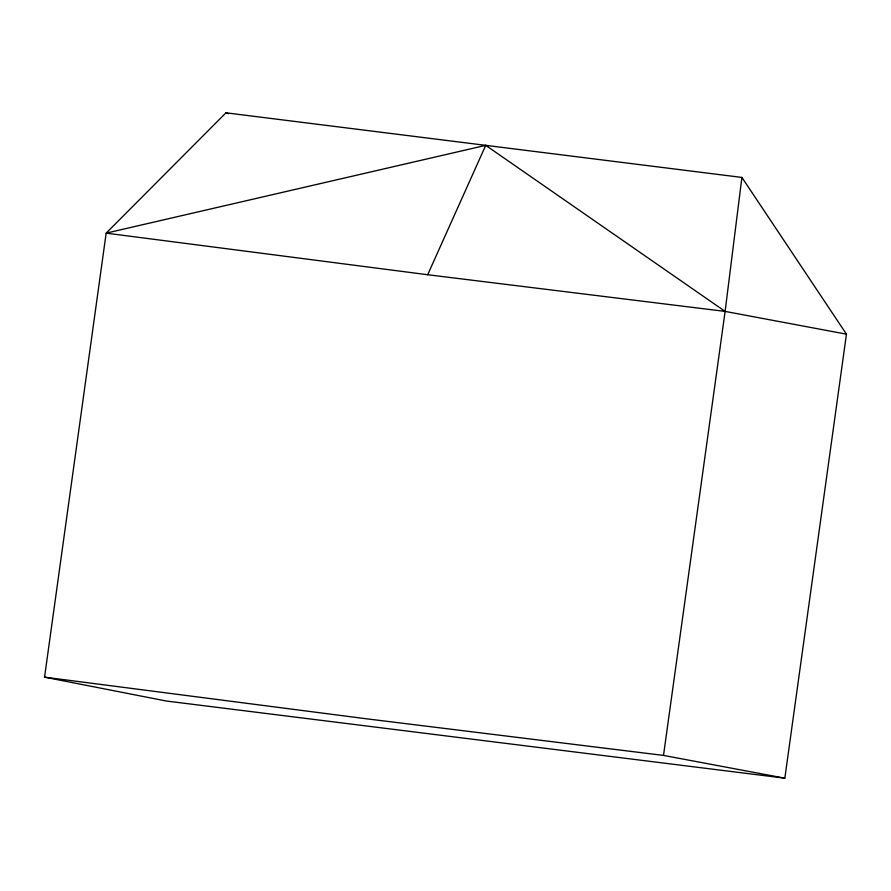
<?xml version="1.0" encoding="UTF-8"?>
<svg xmlns="http://www.w3.org/2000/svg" width="891" height="891" viewBox="0 0 891 891"><rect width="100%" height="100%" fill="white"/><g stroke="black" fill="none" stroke-linecap="round" stroke-linejoin="round"><path stroke-width="1.34" d="M784.837 778.188L663.505 755.412L725.118 311.405L741.902 177.432L225.969 112.812L106.163 233.141L44.55 677.16L166.227 701.005L784.837 778.188L846.45 334.17L741.902 177.432M485.729 145.344L106.163 233.141L427.68 274.729L485.729 145.344L725.118 311.405L846.45 334.17M427.68 274.729L725.118 311.405M663.505 755.412L366.067 718.747L44.55 677.16M225.969 112.812L228.586 113.747"/></g></svg>
